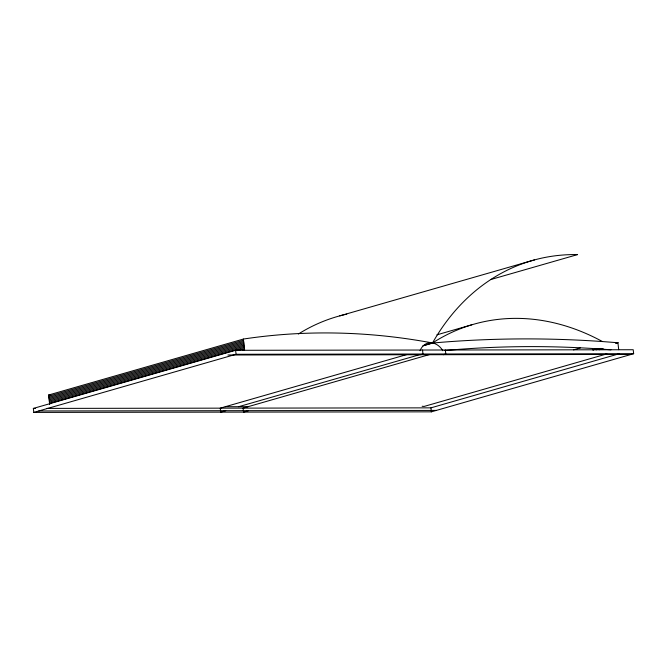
<?xml version="1.0" encoding="UTF-8"?>
<svg xmlns="http://www.w3.org/2000/svg" width="667" height="667" viewBox="0 0 667 667"><rect width="100%" height="100%" fill="white"/><g stroke="black" fill="none" stroke-linecap="round" stroke-linejoin="round"><path stroke-width="1" d="M49.7 404.577L48.608 395.022L243.38 339.053A911.139 698.382 74 0 1 432.516 342.98A257.77 197.582 74 0 1 602.451 341.554L618.001 342.746M48.741 396.223L243.522 340.253M48.883 397.415L243.655 341.446M49.016 398.608L243.788 342.638M339.778 315.858L534.559 259.888M49.15 399.8L243.93 343.83M49.291 401L244.064 345.031M49.425 402.193L244.197 346.223M49.558 403.385L244.339 347.415M33.35 408.421L235.618 350.3L633.2 349.733L633.65 353.718L431.382 411.839L33.8 412.406L33.35 408.421L35.426 408.421M237.477 350.617L244.472 348.608M242.613 350.383L244.606 349.808L243.38 339.053M490.679 279.565L577.58 254.594A257.77 197.582 74 0 0 432.516 342.98L423.528 345.564M33.8 412.406L236.068 354.277L633.65 353.718M436.893 334.834L471.852 324.787M422.836 345.881L432.825 343.013A1749.374 1340.895 74 0 1 602.451 341.554M407.053 354.485L220.268 408.154L220.61 411.139M238.628 406.703L420.418 354.46M220.727 412.139L225.721 410.705M420.493 354.736L422.986 354.01L422.536 350.033M429.873 354.452L243.088 408.121L243.43 411.105M243.538 412.106L248.533 410.672M443.305 354.702L445.806 353.985L445.348 350M573.487 349.875L580.482 347.866M592.946 349.917L597.94 348.482L592.955 349.917M617.917 342.738L615.916 343.313L617.917 342.738L618.709 349.691M596.04 349.825L601.034 348.391M599.124 349.741L603.118 348.591M606.82 353.91L424.112 406.436A1580.932 1211.781 74 0 0 422.136 406.27M46.848 408.404L430.932 407.854L619.176 353.76M227.922 355.002L631.149 354.435M225.263 406.72L248.082 406.687M38.794 410.964L436.376 410.405M610.955 349.833L604.094 349.275A1580.932 1211.781 74 0 0 444.922 350.525M430.932 407.854L431.382 411.839M235.618 350.3L236.068 354.277M420.035 350.75A17.309 13.265 74 0 1 430.54 342.771L432.825 343.013A17.309 13.265 74 0 1 442.855 350.717M48.608 395.022A911.139 698.382 74 0 1 50.659 394.722M298.382 334.009A257.77 197.582 74 0 1 346.782 314.14"/></g></svg>
